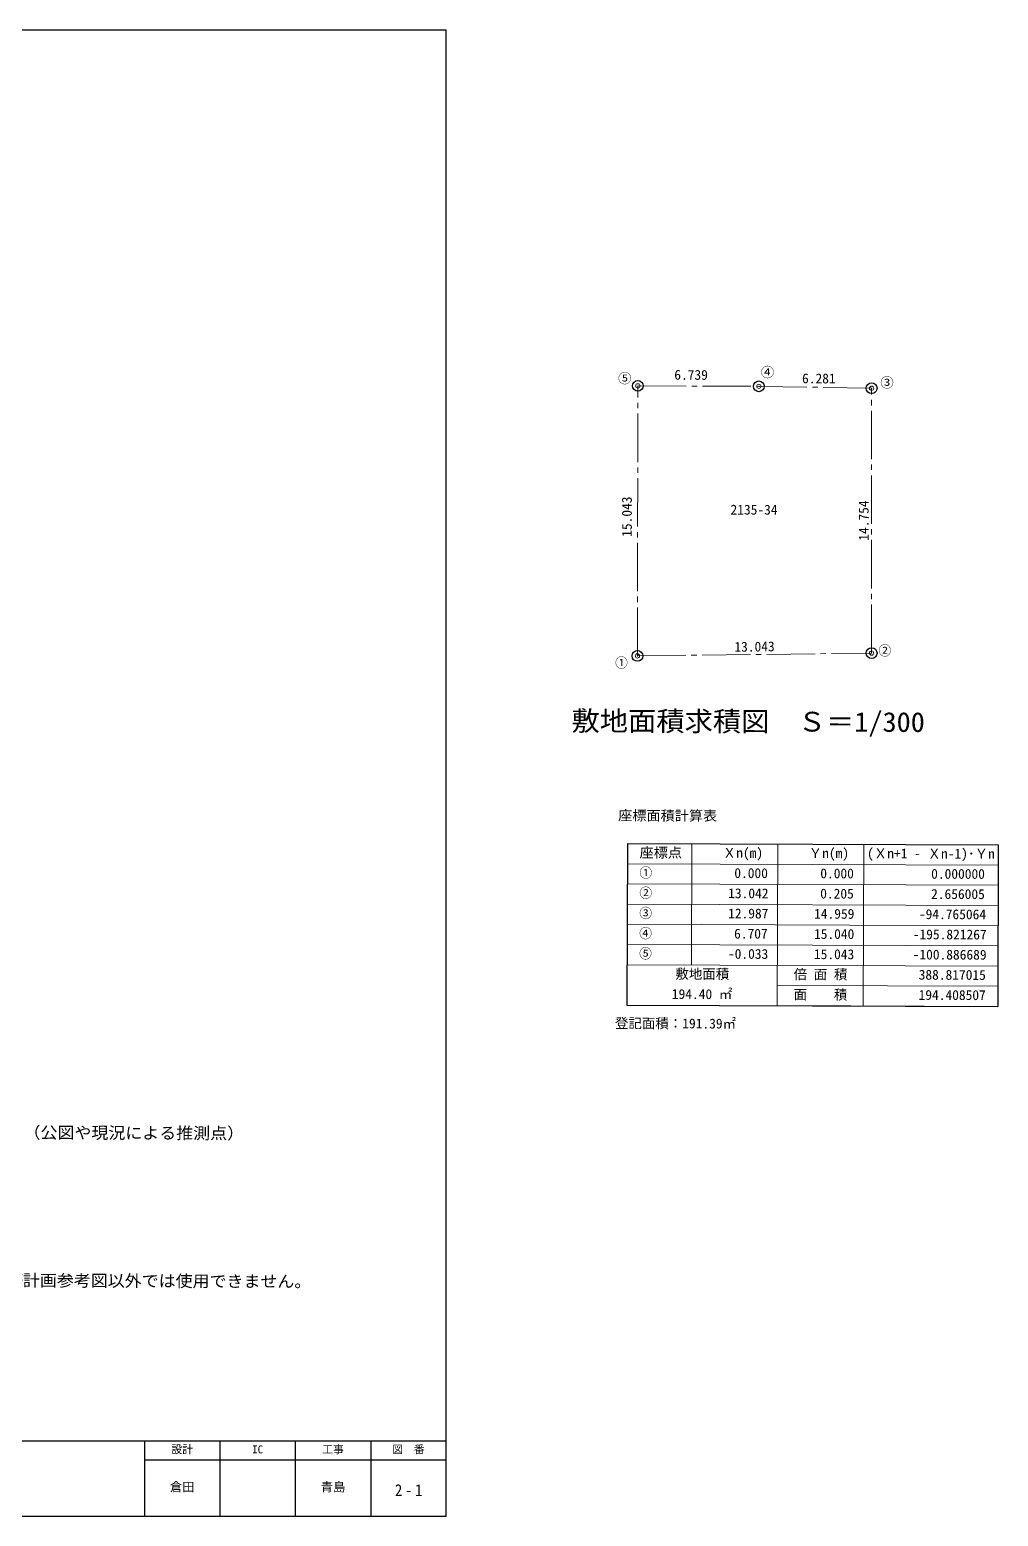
# Model space of a CAD drawing. Units: millimetres on the paper, enlarged 100 times, with parts at 1:300. Extents: x -36400 to 32230, y -14845 to 15757.
# Drawn here: x 14249 to 32230, y -14845 to 12755 of the extents above; entities that cross this region are included whole.
import ezdxf
from ezdxf.enums import TextEntityAlignment as Align

# ---------------------------------------------------------------- set-up
doc = ezdxf.new("R2010")
doc.units = ezdxf.units.MM
doc.header["$LTSCALE"] = 100
doc.header["$PDMODE"] = 32
doc.header["$PDSIZE"] = 80
doc.linetypes.add('CHAIN2', pattern=[12, 9, -1, 1, -1])
for name, color, linetype, lineweight in [('3-3_仕上線(黄)', 7, 'Continuous', 25), ('3-9_建築設備', 7, 'Continuous', 9), ('8-2', 7, 'Continuous', 25), ('F-0_図名（一般）', 7, 'Continuous', 25)]:
    doc.layers.add(name, color=color, linetype=linetype, lineweight=lineweight)
for name, color, linetype in [('3-5_サッシ・室内建具', 3, 'Continuous'), ('3-F_寸法・方位', 7, 'Continuous'), ('8-9', 7, 'Continuous')]:
    doc.layers.add(name, color=color, linetype=linetype)
doc.styles.add('ＭＳ ゴシック', font='')
doc.styles.get('ＭＳ ゴシック').set_extended_font_data('MS Gothic')

msp = doc.modelspace()

# ---------------------------------------------------------------- linework, layer by layer
at = {"layer": '3-3_仕上線(黄)'}
for centre in [(25538.6, 6142.9), (27785, 6133.6), (29878.5, 6098.8), (25531.1, 1128.6), (29878.5, 1180.7)]:
    msp.add_circle(centre, 100, dxfattribs=at)
at = {"layer": '3-9_建築設備', "color": 2, "linetype": 'CHAIN2'}
msp.add_line((25531.1, 1128.6), (29878.5, 1180.7), dxfattribs=at)
at = {"layer": '3-9_建築設備', "lineweight": 25}
for p, q in [((25345.7, -2354.6), (25334.6, -5354.6)), ((25345.7, -2354.6), (32229.6, -2380)), ((32229.6, -2380), (32218.6, -5380)), ((25334.6, -5354.6), (32218.6, -5380))]:
    msp.add_line(p, q, dxfattribs=at)
at = {"layer": '3-9_建築設備', "color": 4}
for p, q in [((26541.7, -2359), (26533.4, -4609)), ((28137.7, -2364.9), (28126.6, -5364.9)), ((29733.7, -2370.8), (29722.6, -5370.8)), ((25344.3, -2729.6), (32228.3, -2755)), ((25342.9, -3104.6), (32226.9, -3130)), ((25341.5, -3479.6), (32225.5, -3505)), ((25340.2, -3854.6), (32224.1, -3880)), ((25338.8, -4229.6), (32222.7, -4255)), ((25337.4, -4604.6), (32221.3, -4630)), ((28128, -4989.9), (32220, -5005)), ((28126.6, -5364.9), (32218.6, -5380))]:
    msp.add_line(p, q, dxfattribs=at)
at = {"layer": '3-9_建築設備', "color": 2, "linetype": 'CHAIN2'}
for points in [[(25531.1, 1128.6), (25538.6, 6142.9), (27785, 6133.6)], [(29878.5, 1180.7), (29878.5, 6098.8), (27785, 6133.6)]]:
    msp.add_lwpolyline(points, dxfattribs=at)
at = {"layer": '3-9_建築設備', "color": 2}
for p in [(25538.6, 6142.9), (27785, 6133.6), (29878.5, 6098.8), (25531.1, 1128.6), (29878.5, 1180.7)]:
    msp.add_point(p, dxfattribs=at)
at = {"layer": 'F-0_図名（一般）'}
for p, q in [((-17620, 12754.6), (21980, 12754.6)), ((21980, -14845.4), (21980, 12754.6)), ((-17620, -13445.4), (21980, -13445.4)), ((16380, -13445.4), (16380, -14845.4)), ((17780, -13445.4), (17780, -14845.4)), ((19180, -13445.4), (19180, -14845.4)), ((20580, -13445.4), (20580, -14845.4)), ((16380, -13795.4), (21980, -13795.4)), ((-17620, -14845.4), (21980, -14845.4))]:
    msp.add_line(p, q, dxfattribs=at)

# ---------------------------------------------------------------- texts
at = {"layer": '3-3_仕上線(黄)', "style": 'ＭＳ ゴシック'}
msp.add_text('2135-34', height=183.3, rotation=359.789, dxfattribs=at).set_placement((27258.9, 3698.8), align=Align.BOTTOM_LEFT)
at = {"layer": '3-5_サッシ・室内建具', "style": 'ＭＳ ゴシック', "width": 1.05}
msp.add_text('敷地面積求積図\u3000Ｓ＝1/300', height=366.6, rotation=359.789, dxfattribs=at).set_placement((24305.9, -369.6), align=Align.BOTTOM_LEFT)
at = {"layer": '3-9_建築設備', "style": 'ＭＳ ゴシック'}
for s, rotation, p in [('⑤', 359.789, (25170.1, 6136.8)), ('④', 359.789, (27820.1, 6249.9)), ('③', 359.789, (30039.1, 6057.5)), ('15.043', 90, (25480.9, 3340.1)), ('14.754', 90, (29878.5, 3267.3)), ('13.043', 0.687, (27332.3, 1150.2)), ('Ｘn(m)', 359.789, (27114, -2673.6)), ('Ｙn(m)', 359.789, (28710, -2679.5)), ('(Ｘn+1 - Ｘn-1)･Ｙn', 359.789, (29793.5, -2683.5)), ('0.000', 359.789, (27329.1, -3049.4)), ('0.000', 359.789, (28925.1, -3055.3)), ('0.000000', 359.789, (30983.6, -3062.9)), ('13.042', 359.789, (27215.3, -3424)), ('0.205', 359.789, (28923.7, -3430.3)), ('2.656005', 359.789, (30982.2, -3437.9)), ('12.987', 359.789, (27213.9, -3799)), ('14.959', 359.789, (28809.9, -3804.9)), ('-94.765064', 359.789, (30755.8, -3812.1)), ('6.707', 359.789, (27325, -4174.4)), ('15.040', 359.789, (28808.5, -4179.9)), ('-195.821267', 359.789, (30642, -4186.6)), ('-0.033', 359.789, (27211.1, -4549)), ('15.043', 359.789, (28807.1, -4554.9)), ('-100.886689', 359.789, (30640.6, -4561.6)), ('敷地面積', 359.789, (26235.2, -4920.4)), ('倍 面 積', 359.789, (28429.2, -4928.5)), ('388.817015', 359.789, (30751.7, -4937.1)), ('194.40 ㎡', 359.789, (26169.4, -5295.2)), ('面    積', 359.789, (28427.8, -5303.5)), ('194.408507', 359.789, (30750.3, -5312.1)), ('登記面積：191.39㎡', 359.789, (25113.3, -5837.3))]:
    msp.add_text(s, height=183.3, rotation=rotation, dxfattribs=at).set_placement(p, align=Align.BOTTOM_LEFT)
for s, width, p in [('①', 0.95, (25115.6, 855.3)), ('②', 0.95, (30005.3, 1081.3)), ('座標面積計算表', 1.05, (25173.1, -1979)), ('座標点', 1.05, (25570.5, -2668)), ('①', 0.95, (25567.1, -3042.9)), ('②', 0.95, (25565.8, -3417.9)), ('③', 0.95, (25564.4, -3792.9)), ('④', 0.95, (25563, -4167.9)), ('⑤', 0.95, (25561.6, -4542.9))]:
    msp.add_text(s, height=183.3, rotation=359.789, dxfattribs=dict(at, width=width)).set_placement(p, align=Align.BOTTOM_LEFT)
at = {"layer": '3-F_寸法・方位', "style": 'ＭＳ ゴシック'}
for s, p in [('6.739', (26214.7, 6201.6)), ('6.281', (28586.8, 6135))]:
    msp.add_text(s, height=183.3, rotation=359.789, dxfattribs=at).set_placement(p, align=Align.BOTTOM_LEFT)
at = {"layer": '8-2', "style": 'ＭＳ ゴシック', "width": 1.05}
msp.add_text('（公図や現況による推測点）', height=219.9, rotation=359.789, dxfattribs=at).set_placement((14133.7, -7895.2), align=Align.BOTTOM_LEFT)
at = {"layer": '8-9', "style": 'ＭＳ ゴシック', "width": 1.05}
msp.add_text('※当図は、建築計画参考図以外では使用できません。', height=219.9, rotation=359.789, dxfattribs=at).set_placement((11917.7, -10633.6), align=Align.BOTTOM_LEFT)
at = {"layer": 'F-0_図名（一般）', "style": 'ＭＳ ゴシック'}
for s, height, p in [('設計', 146.6, (16880, -13720.4)), ('工事', 146.6, (19680, -13720.4)), ('図\u3000番', 146.6, (20980, -13720.4)), ('IC', 146.6, (18380, -13720.4)), ('倉田', 168.6, (16850, -14435.4)), ('青島', 168.6, (19650, -14435.4))]:
    msp.add_text(s, height=height, dxfattribs=at).set_placement(p, align=Align.BOTTOM_LEFT)
at = {"layer": 'F-0_図名（一般）', "color": 3, "insert": (21030, -14470.4), "char_height": 219.9, "attachment_point": 7, "style": 'ＭＳ ゴシック'}
msp.add_mtext('\\T1.38;\\W0.9;2-1', dxfattribs=at)

doc.saveas('drawing.dxf')
